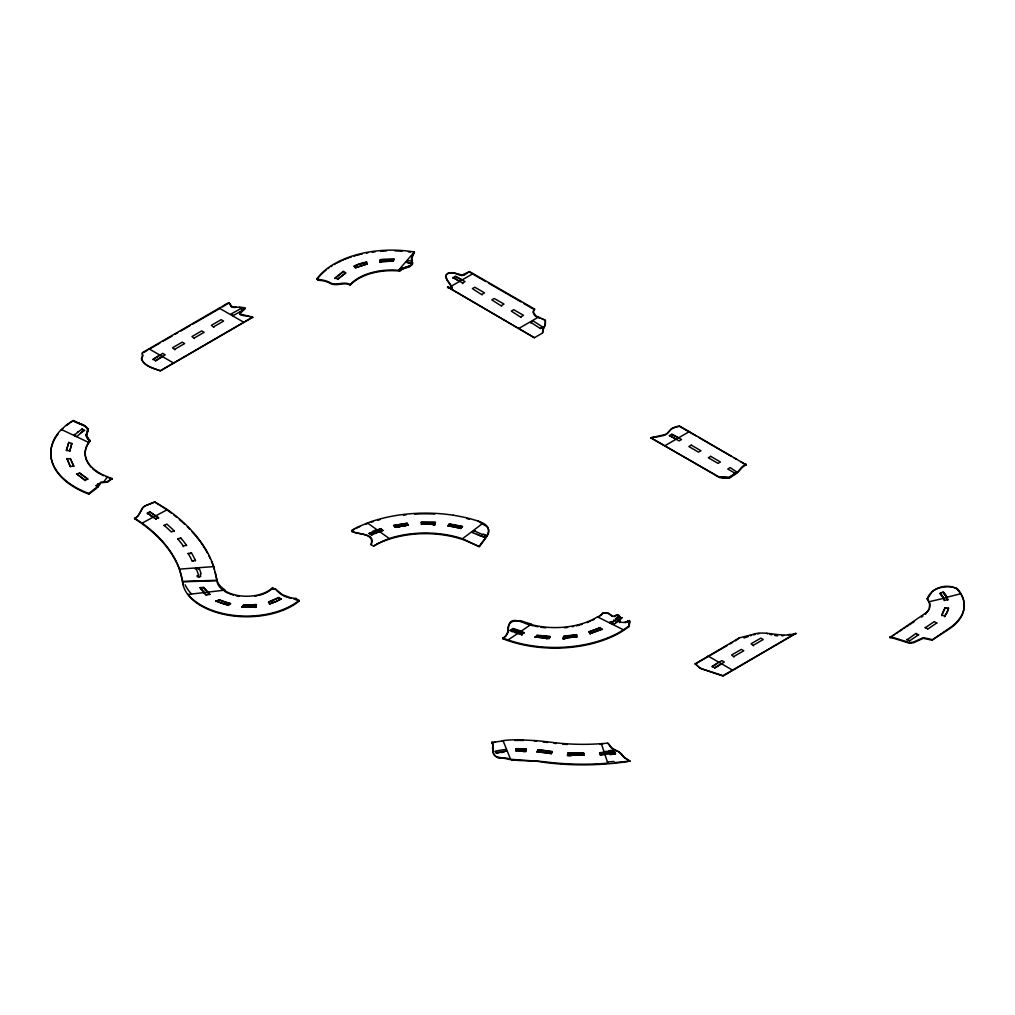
<?xml version="1.0" encoding="UTF-8"?>
<svg xmlns="http://www.w3.org/2000/svg" width="1015" height="1015" viewBox="0 0 1015 1015"><rect width="100%" height="100%" fill="white"/><g stroke="black" fill="none" stroke-linecap="round" stroke-linejoin="round"><path stroke-width="1.5" d="M58.299 433.671A83.56 48.238 0 0 0 80.528 490.55A83.788 48.377 0 0 0 88.851 494.127L96.552 488.329L100.371 483.203A1.408 0.812 0 0 1 101.804 482.734L107.958 481.947L112.221 478.496L107.032 481.681L101.804 482.074A1.408 0.812 0 0 0 100.358 482.556L97.973 486.896L96.894 486.49M153.049 359.653L162.781 353.385L165.204 354.793L155.473 361.061M272.718 588.104L275.839 589.296L281.32 593.889A13.233 7.638 0 0 0 283.439 595.107L289.453 597.302A24.512 14.147 0 0 0 292.904 598.165L296.012 598.444L299.273 600.981A64.224 37.073 0 0 1 229.124 615.356A64.224 37.073 0 0 1 182.56 581.836L183.106 584.729M376.755 544.345L373.558 546.07L371.033 544.611C377.834 526.075 325.13 539.308 370.488 521.85A108.123 62.423 0 0 1 453.553 515.252M369.219 533.763L380.879 528.701L382.959 530.642M372.264 534.93A88.863 51.308 0 0 0 371.579 535.222L369.219 533.268M411.697 263.634A62.245 35.931 0 0 1 412.433 263.773A17.217 9.947 0 0 0 412.407 262.695L412.153 261.033L412.407 262.111A17.217 10.15 -3.2 0 1 412.407 263.215M619.619 622.639L619.81 616.549L618.985 615.28L617.551 614.824L613.022 616.295L608.251 613.149L602.859 613.136L608.289 613.415L612.464 616.549M492.973 744.046C491.577 751.113 493.848 759.524 503.009 758.142A24.982 14.426 0 0 1 507.601 759.068C519.731 761.796 532.735 759.639 545.068 762.493A177.409 102.426 0 0 0 592.316 764.726A180.416 104.164 0 0 0 625.583 761.859L629.896 761.085L624.618 757.558A45.586 25.654 3.6 0 1 622.842 755.934M669.367 435.943L671.803 434.052L681.534 439.508L679.098 440.916L669.367 435.448L676.155 439.216M671.803 434.547L678.591 437.808M719.66 477.304L650.818 437.808L719.66 477.621L728.96 478.166L731.98 476.238A44.127 25.476 0 0 1 733.173 475.464C738.78 473.193 740.899 466.963 746.241 464.883L679.543 426.021L672.666 428.013M735.304 473.688C739.656 471.48 741.305 465.619 746.241 464.236M961.801 595.881A61.179 35.322 0 0 1 956.155 623.299A62.143 35.88 0 0 1 950.103 628.374L931.922 640.173L930.856 639.957A37.301 21.531 0 0 1 928.281 639.349L923.282 638.334L913.424 642.761L909.656 643.294L894.139 638.448A54.125 31.249 0 0 0 889.851 637.572L926.873 612.197A26.72 15.428 0 0 0 929.372 608.01L929.677 603.329L927.228 598.584C931.681 587.216 948.251 582.597 957.932 589.525M931.922 640.173L949.761 627.942A61.268 35.373 0 0 0 960.685 616.98A59.568 34.383 0 0 0 962.093 614.418A62.308 35.982 0 0 0 964.225 606.145L964.174 603.303A61.839 35.703 0 0 0 962.334 596.338L960.292 592.608A59.733 35.297 -5 0 0 957.995 589.499M944.508 600.626L943.557 598.101A42.325 25.109 -7.8 0 0 940.588 593.889M947.82 600.068L947.82 599.738A46.271 26.72 0 0 0 946.881 597.594L929.194 601.717M956.65 588.142L957.83 589.994M411.557 259.472L412.356 264.395L409.794 266.704L402.232 269.102A28.001 16.164 0 0 0 400.646 270.13L399.466 271.03A46.792 27.012 0 0 0 350.34 285.05C343.514 281.434 335.749 287.461 329.101 282.716A123.589 71.355 0 0 0 326.361 281.675L324.495 281.117A33.026 19.069 0 0 0 321.768 280.571L318.329 280.318L316.705 279.074A81.137 46.842 0 0 1 414.285 251.986L411.367 259.294M939.991 593.876L940.334 593.229M534.41 337.729L447.64 287.004L534.41 337.729L542.543 333.022L542.949 329.888A27.177 16.633 4.8 0 1 543.685 328.01L545.283 324.432L545.347 320.144L535.996 316.02L533.357 312.303A9.275 5.354 0 0 1 533.611 310.476L534.562 309.067L469.526 271.589L462.066 275.052L453.692 272.781L448.668 272.794L446.042 275.052L446.296 277.996M929.524 608.137L929.841 605.866A25.946 14.984 0 0 0 929.271 602.567L927.228 598.584M542.543 333.022L543.165 329.393A25.895 14.946 0 0 1 543.659 328.162L545.068 325.472M545.283 324.813L545.385 320.74L543.977 319.788M412.356 264.395L412.445 262.809M522.598 622.449A57.525 33.216 0 0 1 519.908 621.32C502.59 616.6 513.197 632.992 502.73 638.092L502.73 638.676A91.908 53.059 0 0 0 614.925 635.339A92.885 53.63 0 0 0 629.021 626.547L629.643 622.88A17.547 10.137 0 0 0 629.731 621.941L629.338 620.812L627.765 621.548M256.313 605.511L256.338 604.597L243.334 605.13L241.748 607.363M619.772 618.135L619.658 622.119L623.413 622.449A11.977 6.648 0.7 0 0 625.024 622.144A8.945 4.935 0.6 0 0 626.712 621.599L629.503 620.495L629.211 623.743M394.277 259.434L380.219 259.662L379.838 262.377L380.65 262.289M567.563 754.589L567.512 755.49L571.61 755.68M567.664 754.741L567.905 752.864L583.866 753.27L583.955 755.261A160.979 92.936 0 0 1 568.184 754.868L567.512 754.83L583.955 755.261M434.839 524.755L433.088 524.907L434.763 524.996L435.372 522.382L421.25 522.459M435.295 523.283L435.372 522.382L421.25 522.129L421.403 524.451M508.198 631.914C506.345 624.491 511.966 619.061 519.908 621.32M628.818 625.862L629.021 626.547L629.592 621.002M414.488 252.037L411.532 257.886L412.344 262.327M507.919 632.84L505.47 636.595M371.033 544.611C376.324 531.746 357.521 536.199 351.634 530.49M929.08 609.431L925.439 614.265M944.622 616.752L947.084 612.21A46.03 26.568 0 0 0 947.541 611.195A46.018 26.568 0 0 0 947.921 610.167A45.738 26.403 0 0 0 948.238 609.14L948.479 608.099L945.079 607.744L941.692 615.674M96.247 485.919L97.922 483.851L99.47 484.447L97.973 486.896M930.895 593.572L927.228 599.066M138.877 514.884L142.582 508.02A25.971 13.982 -3 0 1 144.866 505.939L154.762 501.892L167.424 509.606A223.034 128.765 0 0 1 213.721 566.611L216.906 580.276L182.548 581.417A188.663 108.922 0 0 0 134.589 518.665L137.228 516.419A24.652 13.538 -2.6 0 0 138.839 514.529M138.865 514.529L142.557 507.944A26.111 15.073 0 0 1 144.828 505.99L154.762 502.07A222.983 128.74 0 0 1 162.286 506.79M931.833 591.885C936.985 587.304 945.054 586.264 951.854 587M549.128 638.79L550.257 636.443L536.986 635.225L535.133 637.318M376.73 544.319A73.448 42.402 0 0 1 402.828 535.717A73.093 42.199 0 0 1 425.171 533.649A73.448 42.402 0 0 1 434.826 534.004A73.917 42.681 0 0 1 460.138 538.686L461.888 539.231A65.848 38.012 0 0 1 467.116 541.147L479.232 546.666C481.757 540.424 493.43 533.725 486.845 526.696M448.693 287.346L452.386 287.867M479.714 546.324C487.099 535.882 495.713 526.899 478.192 521.101A107.679 62.169 0 0 0 453.388 515.265M103.543 482.1L107.552 476.809A49.304 28.471 0 0 1 88.648 442.426L90.195 440.485A29.232 16.43 1.2 0 1 89.028 439.546M137.837 516.191L138.395 515.544M534.562 309.067L533.611 311.123A9.275 5.354 0 0 0 533.357 312.95L534.537 315.361L536.846 317.137M316.705 279.074L321.768 279.924A33.026 19.069 0 0 1 324.495 280.47L326.361 281.028A123.589 71.355 0 0 1 329.101 282.069C335.737 286.928 343.324 280.584 350.226 284.53A46.817 27.024 0 0 1 398.451 270.295L414.285 251.999M87.455 462.218A49.24 28.433 0 0 1 90.221 441.094L89.016 439.546A25.692 14.426 1.3 0 1 88.203 438.81L86.415 435.638A18.955 10.543 2.9 0 1 86.338 434.496C90.652 428.546 84.486 424.689 78.777 423.483A16.329 8.818 3 0 1 77.597 422.938L73.207 420.527L66.178 425.145L59.644 431.299A83.699 48.327 0 0 0 88.851 493.48L88.851 494.127M73.955 435.105L74.374 434.331M97.973 486.248L96.247 485.601L97.973 486.248L88.838 493.48M137.228 516.838L134.576 518.678M412.356 263.849C408.563 267.199 402.524 267.529 398.451 270.295M399.466 271.03L403.704 268.315L409.794 266.158L402.092 268.544A27.71 16.202 1.1 0 0 400.646 269.495L399.466 271.03L399.466 270.396M272.692 587.507A27.963 11.317 -15 0 1 271.487 588.586L270.701 589.258A29.854 17.242 0 0 1 224.011 590.222L188.244 594.435M383.378 540.919A70.441 50.293 7.5 0 1 389.354 538.622L391.562 537.798A73.511 42.44 0 0 1 427.404 533.015A72.611 41.919 0 0 1 438.721 533.7A73.511 42.44 0 0 1 460.011 537.975L462.447 538.775L482.607 523.474M601.895 613.859L602.859 613.136M475.54 530.617L472.686 532.228M504.493 637.382L502.73 638.676M521.253 634.629A76.43 44.127 0 0 0 522.04 634.844L522.319 634.641M482.379 536.605L483.711 537.24L485.893 535.362L483.254 534.004M483.711 537.24L484.536 536.669M484.802 536.478L485.893 535.362M464.895 274.722L469.526 271.589M666.754 434.001L670.915 429.497A65.074 37.568 0 0 1 672.666 428.267L676.218 426.63L679.543 426.376L695.884 435.803M921.43 617.12L922.889 616.156M889.851 637.572L891.436 636.545M893.022 635.517L894.608 634.489M896.194 633.462L897.679 632.497M899.163 631.546L902.132 629.617M903.604 628.653L905.088 627.701M906.573 626.737L908.057 625.773M909.542 624.809L911.026 623.857M912.51 622.893L913.995 621.929M906.902 639.957L916.05 633.373L918.626 635.022M925.211 627.778L934.371 621.523L936.617 623.324M909.465 640.96L918.626 634.705M927.773 629.097L936.934 622.842M142.316 353.309L142.62 355.922L141.478 358.764C143.952 366.047 153.595 368.356 160.332 370.716L252.71 317.162L160.332 370.894C153.633 368.432 144.193 366.098 141.478 359.018L142.633 356.278L142.303 352.713L219.265 308.129C225.685 305.312 228.857 299.323 231.686 306.949M609.774 622.626L610.332 621.941M373.558 546.07L379.331 542.708M695.237 663.81L739.339 637.889L752.255 634.553A58.02 33.495 0 0 1 756.365 633.474C769.459 631.444 782.425 637.928 795.811 633.385L723.035 676.053L701.86 668.936A45.117 26.047 0 0 1 699.601 667.832L695.237 663.81L699.665 667.756A44.673 27.342 -3.2 0 0 701.949 668.834L723.035 675.66L795.811 633.385M628.945 625.963A92.492 46.576 -5.7 0 1 623.413 629.795L620.634 631.584A92.111 53.173 0 0 1 574.059 646.301A91.807 53.008 0 0 1 508.058 639.983M511.014 630.201L510.114 630.746L512.512 628.793L524.248 632.929M511.611 629.833L512.512 629.287A73.017 42.161 0 0 0 513.222 629.566M717.199 663.341L712.162 666.88M159.837 355.085L153.049 359.158L155.473 360.566L162.273 356.481M721.386 663.709L714.598 667.781L712.162 666.373L721.893 660.6L724.329 662.008L714.598 668.276M143.661 352.433L147.733 350.074M150.461 348.513L159.977 343.019M162.705 341.446L172.22 335.952M174.935 334.379L177.663 332.806M180.378 331.233L189.894 325.739M192.622 324.166L219.811 308.471M222.539 306.898L229.327 302.622M174.935 349.173L184.667 343.552L182.231 342.156L172.512 347.764L174.935 349.82M194.398 337.932L204.129 332.324L201.693 330.915L191.962 336.536L194.398 338.591M213.861 326.703L223.592 321.083L221.156 319.674L211.424 325.295L213.861 327.35M239.4 312.607L243.054 310.159L240.618 308.763L230.887 314.066L233.323 315.462L243.054 310.159M446.79 279.328L451.472 286.065L473.091 273.581M459.706 281.307L452.918 277.539L462.65 283.007L465.086 281.599L455.354 276.143L452.918 278.034M482.112 294.236L484.536 292.84L474.817 287.22L472.381 288.628L482.112 294.896M501.575 305.477L503.998 304.069L494.267 298.461L491.844 299.856L501.575 306.124M521.025 316.718L523.461 315.31L513.73 309.689L511.306 311.097L521.025 317.365M519.147 328.264L538.457 317.111M530.756 322.326L533.192 320.93L542.923 327.198L540.488 328.606L530.756 322.326L530.756 322.986M540.488 328.264L542.923 326.855M665.218 445.534L689.54 431.489M695.237 664.013L727.311 645.489M729.988 643.941L732.665 642.406M735.329 640.858L739.339 637.889M734.061 656.388L743.792 650.78L741.356 649.372L731.625 654.992L734.061 657.048M753.511 645.159L763.242 639.539L760.819 638.13L751.087 643.751L753.511 645.806M228.87 605.092L228.21 605.473M624.948 622.664L629.122 620.837M134.576 518.246L142.075 523.106L167.424 509.606M664.977 434.966L665.942 434.483M164.037 525.605L166.764 524.057A207.606 119.859 0 0 1 174.149 530.858L174.149 531.505M944.508 600.296A43.886 25.337 0 0 0 943.557 598.101A42.072 24.931 -7.7 0 0 940.03 593.356L942.745 592.151A45.523 26.936 -6.8 0 1 946.678 597.315M371.579 534.727L382.959 530.312L379.42 531.492M271.969 601.4L272.642 601.134M748.144 636.608L744.033 637.978M464.185 275.09L462.739 275.572M625.456 622.512L627.13 621.878M164.037 525.275A204.117 117.841 0 0 1 171.269 531.936L174.149 530.858M377.237 529.932L380.879 528.701L380.879 529.361M750.39 635.783L751.29 635.504M360.185 264.382L360.972 264.141M662.465 435.866L663.797 435.448M216.931 601.045L215.7 601.426L219.012 599.764A45.053 26.009 0 0 0 224.581 601.882A45.523 26.276 0 0 0 226.002 602.314A45.358 26.187 0 0 0 227.487 602.745L230.532 603.811M178.462 539.269L177.701 538.851L180.746 537.937A207.606 119.859 0 0 1 186.519 545.258L186.506 545.575M614.215 616.689C618.858 612.273 621.129 618.097 619.391 622.309M363.357 263.443L364.157 263.228M960.977 593.699L946.729 597.302L947.82 599.738L944.508 600.296M177.701 538.851A204.167 117.88 0 0 1 183.322 545.994L186.506 545.258M757.38 633.893L759.258 633.5M492.478 743.602L491.628 742.358L492.529 742.168M653.774 437.224L650.818 437.808L664.977 434.598A16.747 9.237 -2.1 0 0 667.591 433.075L670.94 429.218A65.404 35.779 -2.5 0 1 672.691 428.013M397.614 527.305L400.011 526.861L398.413 527.153M396.979 525.326L397.817 525.174M398.667 525.021L399.504 524.882M188.105 553.657L191.404 552.782A207.606 119.859 0 0 1 195.426 560.483L195.413 560.8M190.173 553.644L191.404 552.782M661.069 436.146L653.774 437.376M782.058 635.847L783.618 635.606M788.389 634.654L790.342 634.388M208.43 594.409L209.762 594.536M207.098 594.612L209.762 594.219L203.672 587.431L200.171 587.647L203.672 587.926A45.269 26.136 0 0 0 203.952 588.395M207.986 594.486L206.223 594.739A48.162 27.798 0 0 1 204.015 592.659L200.171 587.647M404.059 526.227L405.683 526.011M405.493 523.994L403.767 524.222L406.355 523.892M613.732 752.191L614.849 752.559M188.105 553.34A204.167 117.88 0 0 1 192.038 560.864L195.413 560.47M193.307 561.371L192.038 560.851M614.57 754.12L609.888 754.614M255.234 607.401L256.123 607.3L256.338 604.597L243.334 605.46M629.896 761.085L614.595 762.62M610.053 752.584L610.979 752.483M380.219 260.322L385.472 259.903L380.219 260.322L381.957 259.497L394.277 259.117L393.16 261.401M615.496 754.005L614.646 751.582L599.624 752.762L601.552 753.295M615.496 753.511L600.157 754.729L599.624 752.762L604.255 752.445M622.893 755.921C620.127 750.466 612.895 750.504 609.85 745.53A9.833 5.633 1.7 0 0 608.619 743.932L607.757 743.17L601.337 743.652A143.178 82.659 0 0 1 551.868 742.358A260.005 150.118 0 0 0 536.618 740.671L518.31 739.732A92.2 53.224 0 0 0 502.983 740.544L510.57 759.283L544.243 761.732A185.504 107.095 0 0 0 548.113 762.202A176.889 102.122 0 0 0 607.833 763.191L601.337 743.652M142.075 523.093A188.79 108.998 0 0 1 179.515 569.123L213.721 566.611M198.851 569.326L198.521 568.286L195.096 568.857M604.902 754.399L600.157 754.729L601.146 755.325M563.071 638.93L564.835 638.803L563.071 638.93L563.63 636.24L576.672 634.641L576.951 637.001M236.064 307.405L232.942 307.393M197.265 576.634C202.607 575.619 198.712 578.74 197.05 575.657M794.199 634.096L795.811 634.032M182.548 581.836L216.906 580.682A29.841 17.23 0 0 0 223.224 590.337M239.159 307.317C250.654 307.405 241.925 310.057 239.819 314.244M583.866 753.27L581.849 753.27A157.414 90.881 0 0 1 568.565 752.902L567.905 753.511L570.887 753.663M299.273 600.981L293.855 598.977M722.426 477.71L719.66 476.974L722.426 477.05M522.547 751.379L525.656 751.519L526.278 748.892L515.899 748.715L515.975 751.354M719.66 476.974L728.96 477.519L731.98 475.591A44.127 25.476 0 0 1 733.173 474.804L735.304 473.371L727.755 469.006L730.178 467.598L737.461 472.444M722.756 477.063L729.176 477.494L735.304 473.371L729.544 478.014L722.756 477.722M523.169 751.404L525.656 751.519M526.278 749.552L515.899 749.362L526.278 749.552L526.278 748.892L517.168 748.689L515.899 748.715L515.937 749.704M546.336 638.879L547.212 638.942M945.929 608.493L945.079 607.744L941.692 615.014L944.622 616.092M777.604 635.859L774.648 635.466M546.679 750.846L537.95 749.831L536.922 752.064M544.839 750.605L537.95 749.831L537.95 750.478M546.654 752.876L536.922 751.734L551.475 753.473L552.325 751.544L547.605 750.973M547.605 753.003L551.475 753.802M242.826 315.538L248.218 316.236M545.753 750.719L552.325 751.874M545.753 751.379L547.605 751.62M451.776 524.945L453.464 525.237M931.922 639.513L930.856 639.298A37.301 21.531 0 0 1 928.281 638.701L923.282 637.686L913.424 642.114L909.656 642.647L894.139 637.788A54.112 31.237 0 0 0 889.851 636.913M456.788 525.897L458.425 526.239M276.397 589.69L271.512 588.586M461.432 275.598L459.059 274.849M461.673 527.001L462.485 526.544L449.239 523.88L447.932 526.062M771.781 634.857L770.03 634.388M618.021 616.866L618.807 617.069M619.594 617.272L620.787 617.589L617.615 616.765A73.017 42.161 0 0 1 616.752 617.589M249.03 316.439L252.71 317.568M510.57 759.283C504.823 756.327 492.947 760.172 492.935 750.872M455.735 273.644C452.056 271.512 443.948 272.68 446.308 278.402A39.788 22.964 0 0 0 446.79 279.759L452.322 288.044M510.114 630.239L522.04 634.197L524.248 632.599A73.004 42.148 0 0 1 520.581 631.533M518.297 633.081L522.04 634.844M288.526 597.657L289.453 597.949A24.512 14.147 0 0 0 291.153 598.419M538.737 317.86L539.777 318.19M766.617 633.347L767.771 633.715M337.526 279.455L345.709 272.781L343.375 271.322L334.899 278.605M252.71 317.162L240.174 314.079A2.741 1.535 1.4 0 1 239.705 312.848L245.326 308.141L231.686 306.492M953.618 587.406L955.813 588.218M447.64 287.638L452.005 288.844L451.472 286.065M287.499 597.315L285.317 596.541M462.447 538.775L479.232 546.666M99.47 485.094L98.303 484.65M99.47 484.447L97.922 484.168M502.73 638.092L508.046 639.996L530.934 624.529A57.576 33.241 0 0 0 597.429 616.854L623.489 629.82M541.972 318.938L543.038 319.37M241.266 315.183L240.149 314.599M283.439 595.767L284.314 596.148M616.993 751.075L617.881 751.468M614.862 750.148L615.978 750.643M629.896 761.212L624.606 757.824A45.599 26.327 0 0 1 622.893 756.226L621.827 755.097M88.66 442.426L61.319 429.472M483.889 534.765L484.561 535.07M609.774 622.297L612.426 623.895M73.955 434.775L76.315 436.564M74.285 435.587L74.97 435.917M481.072 535.552L483.711 536.91M925.211 627.448L927.773 628.767M917.014 634.527L917.662 634.857M906.902 639.31L909.465 640.63M612.616 748.994L613.707 749.59M74.273 421.301L83.179 425.196A13.081 7.549 0 0 1 84.283 425.704L87.988 428.838L86.415 435.638L89.016 439.546M75.77 421.961L73.207 420.527M76.15 422.177C81.086 424.016 91.616 427.049 86.491 433.786A20.807 12.015 0 0 0 86.351 434.674L86.618 437.072M73.74 421.009L84.283 425.704L87.442 428.064A9.338 5.392 0 0 1 88.013 429.053L86.338 434.978A18.904 10.911 0 0 0 86.415 436.209L88.178 439.381A25.515 14.73 0 0 0 88.952 440.091L90.195 441.081A29.067 16.786 0 0 1 88.952 440.091L86.719 437.338M462.142 279.912L455.354 276.638M81.885 428.914L84.055 430.132A64.719 37.365 0 0 0 82.989 430.918M482.442 524.032L478.192 521.101M273.796 588.687L274.634 589.169M470.871 272.959L485.779 281.561M488.494 283.134L521.012 301.899M523.715 303.472L534.562 309.727M698.599 437.376L731.269 456.243M733.997 457.816L736.712 459.376M740.798 461.736L746.241 464.883M219.265 308.129L243.6 322.174M483.711 524.768L485.957 526.075M708.013 655.982L732.335 670.027M148.888 348.767L173.222 362.812M618.63 751.823L620.508 753.485A43.658 25.21 0 0 0 621.332 754.526M231.103 306.657L229.327 302.978M367.405 522.941L389.278 538.508M276.664 590.552L280.66 594.041M611.677 748.372L607.757 743.17M491.628 742.358L493.112 745.276L492.859 750.136M204.015 592.659L206.223 595.399M355.225 267.922L354.121 265.905L360.972 263.494L366.605 261.959L367.126 264.319M496.246 752.864L496.601 753.32A72.078 41.615 0 0 1 499.177 752.864M269.559 604.268L268.493 601.971L278.859 597.467L281.295 599.18M506.548 751.265L505.711 749.666M179.515 569.123L182.548 581.417M200.26 574.477L200.704 576.495M216.906 580.682L217.007 581.354M628.831 625.392L628.869 624.783A14.299 8.057 1.5 0 1 629.249 623.756M350.226 284.53L350.226 285.177M512.245 759.804L512.245 760.451M948.479 608.429L948.479 608.099A45.307 26.162 0 0 1 948.238 609.14L947.084 612.21A46.068 26.606 0 0 1 946.564 613.2M602.073 629.516L600.119 627.549L588.966 632.041M600.119 627.879L588.966 631.711L590.108 633.931M576.672 634.971L563.63 636.57M550.257 636.773L536.986 635.542M496.601 753.32L495.18 751.506M462.65 283.007L462.65 283.654M460.67 528.587L462.485 526.544L449.239 524.197M408.132 525.377L407.218 523.131L393.655 525.668M407.218 523.461L393.655 525.339L395.228 527.457M406.52 262.428L408.119 260.614A64.96 44.267 -1.7 0 1 412.052 261.248M366.605 262.289L358.625 264.243L354.121 266.552M345.709 273.111L337.906 278.922L334.899 277.958L343.375 271.639M318.329 279.671L318.329 280.318M296.012 598.444L296.012 599.104M278.859 597.784L268.493 602.288M233.323 315.462L233.323 316.122M227.868 605.333L230.532 603.481A45.053 26.009 0 0 1 227.5 602.745L219.012 599.764L219.012 600.411M183.322 545.994L183.322 546.641M180.746 537.937L180.746 538.584M158.619 518.221L149.763 511.585L147.289 513.476A204.078 117.829 0 0 1 148.431 514.212M156.044 519.223L147.289 512.981L156.044 518.893L158.619 517.574L149.763 512.08M87.823 479.258L79.665 472.927L76.556 474.132M85.323 480.628L76.556 473.802L85.323 480.298L87.823 478.928L79.665 473.256M73.79 466.418L70.428 458.678L66.889 458.767M71.849 443.682L68.792 442.274L66.394 450.609M70.428 459.008L73.79 466.088L70.327 466.405L66.889 458.45L70.327 466.735M69.756 451.32L71.849 443.352L69.756 451.003L66.394 450.279L68.792 442.603M614.443 752.09A152.859 41.831 -2.4 0 1 609.533 752.521M613.656 750.237A149.357 40.778 -2.4 0 1 608.822 750.656M609.85 752.94A155.574 48.619 -2 0 1 604.471 753.358M609.216 751.24A152.098 47.096 -2 0 1 603.912 751.646M496.5 752.711A69.312 54.48 3 0 1 505.863 751.049M495.219 751.278A73.194 56.586 2.8 0 1 505.749 749.463M501.055 752.584A72.078 41.615 0 0 1 504.138 752.178M570.417 753.638A158.898 91.731 0 0 1 567.905 753.511M570.087 755.617A162.425 93.773 0 0 1 567.512 755.49M491.628 742.79A92.378 53.338 0 0 1 495.46 742.155M501.499 741.356A92.378 53.338 0 0 1 503.681 741.128M514.656 740.443A92.378 53.338 0 0 1 519.058 740.392L521.266 740.404A84.917 49.025 0 0 1 523.461 740.455M613.961 761.453A177.777 57.208 -2.1 0 1 607.325 761.999M492.681 742.549A90.576 66.584 2.4 0 1 503.085 740.95M534.385 741.128A252.672 145.881 0 0 1 536.567 741.318M543.126 741.978A252.672 145.881 0 0 1 547.504 742.473M556.233 743.538A139.816 80.718 0 0 1 554.05 743.285M602.682 744.198A143.28 82.723 0 0 1 600.119 744.388M567.258 744.49A143.28 82.723 0 0 1 562.83 744.173M753.27 634.921A58.02 33.495 0 0 1 755.338 634.375M945.358 615.09A45.307 26.162 0 0 1 944.648 616.042M946.576 613.187A45.738 26.403 0 0 1 945.333 615.141M943.278 591.923A46.17 27.748 -8.8 0 1 947.02 597.226M957.817 589.994A61.179 35.322 0 0 1 960.19 593.115M960.774 594.016A61.179 35.322 0 0 1 961.306 594.942M943.798 593.788A45.65 26.352 0 0 1 944.191 594.244M944.762 594.955A45.65 26.352 0 0 1 944.952 595.183M945.637 596.148A45.65 26.352 0 0 1 945.79 596.389M946.678 597.86A45.65 26.352 0 0 1 946.944 598.368M940.765 594.714A42.325 24.436 0 0 1 941.133 595.145M941.819 596.008A42.325 24.436 0 0 1 942.136 596.452M942.44 596.883A42.325 24.436 0 0 1 942.732 597.327M943.011 597.772A42.325 24.436 0 0 1 943.265 598.228M521.152 631.102A71.976 31.186 5.1 0 1 513.171 628.425M519.071 632.51A75.326 32.366 5.4 0 1 511.002 629.769M518.931 633.931A76.43 44.127 0 0 1 518.17 633.69M515.899 632.941A76.43 44.127 0 0 1 514.427 632.421M512.968 631.876A76.43 44.127 0 0 1 511.522 631.317M615.839 618.389A73.017 42.161 0 0 1 615.382 618.782M613.935 619.962A73.017 42.161 0 0 1 613.441 620.343M611.918 621.485A73.017 42.161 0 0 1 611.385 621.852M519.718 631.914A73.017 42.161 0 0 1 518.246 631.432M516.787 630.924A73.017 42.161 0 0 1 516.064 630.658M619.404 616.714A71.748 33.787 -7.7 0 1 612.311 622.5M622.411 617.526A75.326 36.236 -7 0 1 614.227 624.136M620.787 617.589A76.43 44.127 0 0 1 618.401 619.746M617.907 620.178A76.43 44.127 0 0 1 617.386 620.596M616.346 621.421A76.43 44.127 0 0 1 615.801 621.84M613.58 623.438A76.43 44.127 0 0 1 613.009 623.832M601.552 614.582A57.525 33.216 0 0 1 598.749 616.625M594.08 619.429A57.525 33.216 0 0 1 592.392 620.292M590.654 621.117A57.525 33.216 0 0 1 589.487 621.637M588.294 622.132A57.525 33.216 0 0 1 587.076 622.614M581.988 624.377A57.525 33.216 0 0 1 580.643 624.771M579.286 625.151A57.525 33.216 0 0 1 576.495 625.849M573.615 626.471A57.525 33.216 0 0 1 572.143 626.737M567.588 627.448A57.525 33.216 0 0 1 564.442 627.803M545.842 627.816A57.525 33.216 0 0 1 540.881 627.219M538.039 626.75A57.525 33.216 0 0 1 535.197 626.204M533.776 625.887A57.525 33.216 0 0 1 530.934 625.177M529.526 624.796A57.525 33.216 0 0 1 523.968 622.969M531.441 624.06A56.764 24.868 4.2 0 1 520.581 620.609M602.529 613.923A54.721 20.947 -12.9 0 1 598.076 616.968M379.445 542.822A71.786 51.308 7.6 0 1 383.404 540.944M371.389 534.524A86.694 62.181 8.6 0 1 379.242 531.264M369.32 533.382A89.954 64.478 8.7 0 1 373.152 531.682M372.797 531.276A91.35 65.315 8.5 0 1 376.984 529.627M351.634 530.667A107.818 62.245 0 0 1 354.768 529.031M356.417 528.231A107.818 62.245 0 0 1 359.856 526.633M365.4 524.349A107.818 62.245 0 0 1 367.341 523.613M371.363 522.192A107.818 62.245 0 0 1 373.444 521.52M377.732 520.226A107.818 62.245 0 0 1 379.94 519.617M403.424 515.113A107.818 62.245 0 0 1 406.216 514.795M414.691 514.11A107.818 62.245 0 0 1 434.686 514.034M466.811 518.564A107.818 62.245 0 0 1 469.247 519.173M372.733 532.279A92.302 53.288 0 0 1 373.444 532M375.728 533.509A88.863 51.308 0 0 1 376.425 533.23M474.944 531.34A90.386 63.945 -7.8 0 1 482.62 534.639M472.153 532.558A87.1 61.293 -7.4 0 1 480.514 536.098M476.936 534.195A89.409 51.625 0 0 1 477.634 534.486M478.331 534.778A89.409 51.625 0 0 1 479.702 535.374M481.047 535.983A89.409 51.625 0 0 1 481.719 536.301M199.486 568.996A186.785 111.65 -30.7 0 1 201.122 574.071M195.996 568.057A183.22 109.76 -30.3 0 1 198.445 574.998M150.664 515.709A204.078 117.829 0 0 1 151.755 516.47M163.212 507.399A222.983 128.74 0 0 1 171.383 513.159M174.009 515.176A222.983 128.74 0 0 1 176.597 517.231M179.376 519.54A222.983 128.74 0 0 1 184.73 524.324M187.28 526.772A222.983 128.74 0 0 1 189.742 529.272M192.114 531.809A222.983 128.74 0 0 1 195.87 536.11M196.58 536.986A222.983 128.74 0 0 1 200.006 541.388M200.653 542.276A222.983 128.74 0 0 1 207.504 553.124M208.938 555.865A222.983 128.74 0 0 1 210.257 558.605M211.475 561.346A222.983 128.74 0 0 1 214.444 569.555M215.218 572.257A222.983 128.74 0 0 1 216.893 580.276M282.678 595.386A13.233 7.638 0 0 1 281.992 594.98M224.924 589.88A29.778 15.06 7.6 0 1 217.388 581.354M272.439 588.395A29.841 17.23 0 0 1 270.142 590.349M269.495 590.793A29.841 17.23 0 0 1 268.835 591.238M268.15 591.656A29.841 17.23 0 0 1 267.44 592.075M266.704 592.468A29.841 17.23 0 0 1 265.156 593.217M264.344 593.572A29.841 17.23 0 0 1 262.657 594.244M261.781 594.549A29.841 17.23 0 0 1 258.99 595.386M256.998 595.856A29.841 17.23 0 0 1 254.905 596.249M238.931 596.325A29.841 17.23 0 0 1 236.216 595.818M233.488 595.133A29.841 17.23 0 0 1 232.118 594.727M230.773 594.257A29.841 17.23 0 0 1 229.428 593.75M228.121 593.179A29.841 17.23 0 0 1 224.378 591.136M191.505 594.003A63.476 31.871 13.1 0 1 185.123 584.805M204.332 592.582A48.352 25.147 7 0 1 200.412 587.622M299.184 600.296A64.237 37.086 0 0 1 240.745 615.953A64.237 37.086 0 0 1 188.156 594.46M227.487 603.392A45.358 26.187 0 0 1 227.119 603.291M209.75 594.206A45.358 26.187 0 0 1 207.542 592.24M207.796 592.189A45.079 23.421 6.6 0 1 203.85 587.419M205.195 590.222A45.269 26.136 0 0 1 204.865 589.766M204.535 589.309A45.269 26.136 0 0 1 204.231 588.852M203.127 592.341A48.707 28.128 0 0 1 202.734 591.885M200.729 589.093A48.707 28.128 0 0 1 200.437 588.611M75.059 434.648A67.307 41.577 9.8 0 1 82.431 428.964M77.229 436.336A63.932 39.319 9.6 0 1 84.791 430.284M80.515 432.923A64.719 37.365 0 0 1 80.984 432.504M81.974 431.705A64.719 37.365 0 0 1 82.481 431.312M77.483 431.959A68.145 39.344 0 0 1 77.965 431.553M112.221 479.017A49.24 28.433 0 0 1 109.1 478.027M107.603 477.481A49.24 28.433 0 0 1 106.144 476.91M103.352 475.692A49.24 28.433 0 0 1 102.02 475.045M100.739 474.373A49.24 28.433 0 0 1 99.749 473.827M98.798 473.269A49.24 28.433 0 0 1 96.971 472.102M96.095 471.493A49.24 28.433 0 0 1 95.245 470.871M94.433 470.237A49.24 28.433 0 0 1 92.873 468.917M91.451 467.534A49.24 28.433 0 0 1 90.779 466.811M90.145 466.088A49.24 28.433 0 0 1 87.924 463.018M112.107 478.572A47.007 17.585 10 0 1 107.412 476.885M61.509 430.005A83.56 48.238 0 0 1 62.689 428.85M66.432 425.551A83.56 48.238 0 0 1 69.096 423.521M70.466 422.557A83.56 48.238 0 0 1 73.283 420.718M406.444 262.314A61.725 42.135 -1.6 0 1 412.331 263.405M411.659 261.527A65.594 37.872 0 0 1 412.153 261.616M408.005 262.974A62.245 35.931 0 0 1 410.225 263.354M317.733 278.364A81.073 46.804 0 0 1 326.094 270.066M327.985 268.632A81.073 46.804 0 0 1 328.962 267.922M330.992 266.552A81.073 46.804 0 0 1 332.045 265.892M334.201 264.585A81.073 46.804 0 0 1 335.305 263.951M336.434 263.342A81.073 46.804 0 0 1 337.589 262.733M338.756 262.149A81.073 46.804 0 0 1 341.142 261.007M342.359 260.449A81.073 46.804 0 0 1 343.603 259.916M344.859 259.396A81.073 46.804 0 0 1 346.115 258.888M347.396 258.406A81.073 46.804 0 0 1 348.691 257.924M350.01 257.467A81.073 46.804 0 0 1 351.33 257.023M354.007 256.173A81.073 46.804 0 0 1 355.351 255.767M356.722 255.387A81.073 46.804 0 0 1 359.475 254.663M360.871 254.334A81.073 46.804 0 0 1 362.266 254.004M366.491 253.128A81.073 46.804 0 0 1 367.912 252.875M372.201 252.189A81.073 46.804 0 0 1 375.068 251.821M380.815 251.251A81.073 46.804 0 0 1 386.525 250.921M394.975 250.87A81.073 46.804 0 0 1 402.08 251.225M408.398 251.847A81.073 46.804 0 0 1 410.453 252.113M456.725 273.961A27.012 15.593 0 0 1 458.387 274.583M446.993 279.315A39.522 21.137 4.6 0 1 446.448 277.983M447.539 287.118A23.929 14.413 -2.2 0 1 448.592 287.461M691.253 445.128L688.83 446.537L698.561 452.144L700.984 450.749L691.253 445.128M710.716 456.357L708.292 457.765L718.024 463.386L720.447 461.977L710.716 456.357M281.295 598.863L275.826 601.603A48.91 28.23 0 0 1 274.355 602.212L269.711 603.849A48.263 27.862 0 0 0 271.297 603.341A48.783 28.166 0 0 0 274.355 602.212L275.826 601.603A48.783 28.166 0 0 0 278.656 600.296A48.53 28.014 0 0 0 280 599.586A48.593 28.052 0 0 0 281.295 598.863M602.073 629.186L590.108 633.614L602.073 629.186M356.265 267.453L355.593 267.732L367.126 263.989L356.265 267.453M396.028 526.963L395.228 527.128L408.132 525.047L396.028 526.963M576.951 636.671L563.071 638.27L576.951 636.671M256.338 605.257L254.74 605.435L256.338 605.257M256.123 606.653L241.748 607.046L256.123 606.653M380.65 261.642L379.838 261.73L393.16 261.083L380.65 261.642M422.24 524.095L421.403 524.121L434.763 524.349L422.24 524.095M516.572 750.694L525.656 750.859L516.572 750.694M432.733 522.903L431.857 522.865L435.372 523.042L432.733 522.903M548.975 638.384L535.133 636.989L548.975 638.384M448.744 525.859L447.932 525.732L460.67 528.257L448.744 525.859M227.868 605.003L218.517 602.022A48.479 27.989 0 0 1 217.083 601.413A48.403 27.938 0 0 1 215.7 600.766L218.517 602.022A48.783 28.166 0 0 0 224.594 604.141A48.492 28.001 0 0 0 227.868 605.003"/></g></svg>
